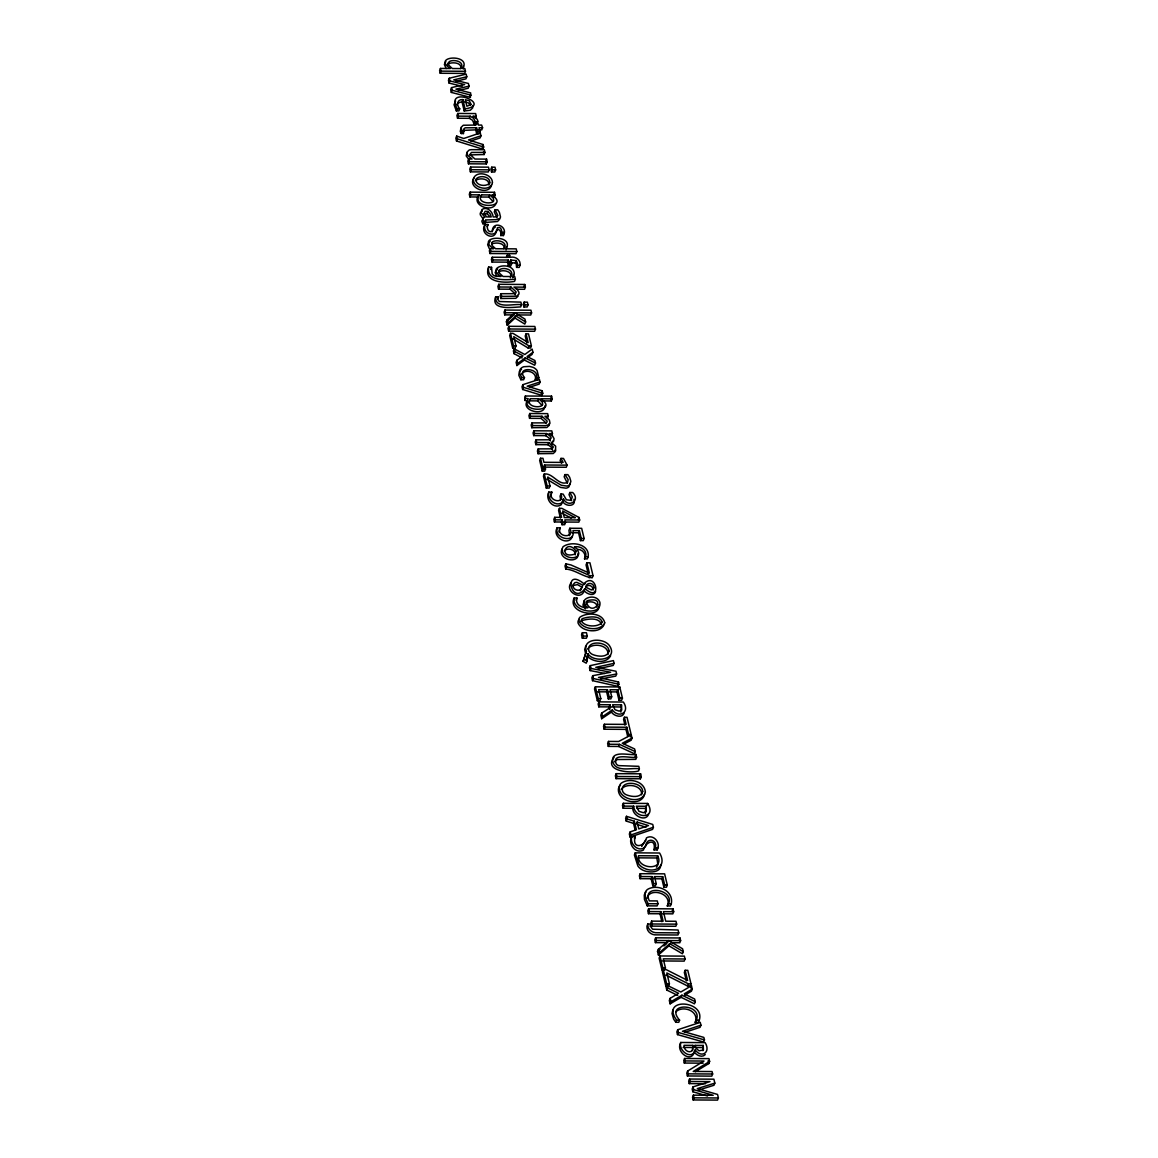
<?xml version="1.0" encoding="UTF-8"?>
<svg xmlns="http://www.w3.org/2000/svg" width="1158" height="1158" viewBox="0 0 1158 1158"><rect width="100%" height="100%" fill="white"/><g stroke="black" fill="none" stroke-linecap="round" stroke-linejoin="round"><path stroke-width="1.5" d="M575.236 554.899C575.83 549.326 567.681 547.343 564.25 550.861M574.194 597.977C571.155 611.887 602.059 616.751 599.887 602.334C595.994 591.376 574.99 599.743 587.946 607.704C582.373 608.341 574.73 604.737 576.945 597.991L574.194 597.977C566.754 612.915 601.248 619.921 599.033 604.462M585.398 605.692L586.339 602.855C589.958 600.597 597.817 602.001 596.992 607.357M671.307 903.833C673.869 891.124 658.612 883.959 648.408 888.895A10.234 7.614 21.7 0 0 645.107 893.107L645.296 897.349L648.104 903.718L647.25 905.845L657.107 905.903L657.961 903.776L657.281 900.938L649.349 900.895C640.91 883.192 678.385 889.966 667.269 905.947L670.468 905.961L671.307 903.833L668.108 903.819M448.378 62.648L448.797 65.253L452.329 68.525L460.566 68.568C465.719 61.823 453.864 58.826 449.29 61.577L447.524 64.776L448.45 63.704C452.503 61.996 461.926 62.373 460.898 68.684M588.192 556.752C589.987 543.913 571.068 540.627 562.976 546.808C558.749 554.624 571.748 560.935 577.495 556.043A7.035 5.24 21.7 0 0 578.739 553.003L577.176 549.08L574.397 546.894C581.403 545.418 589.161 551.744 584.515 558.865L587.338 558.88L588.192 556.752L585.355 556.737M631.805 836.641C629.17 844.327 639.592 853.359 645.585 846.498C646.7 835.396 660.263 840.708 654.009 849.885L657.165 849.9C661.319 843.314 653.546 833.586 646.482 837.885C644.427 847.54 631.573 849.132 635.221 836.669L631.805 836.641C627.564 843.762 635.597 854.488 643.443 850.044C645.368 841.765 656.398 837.466 654.009 849.885M657.165 849.9L657.266 847.395M497.014 217.646L494.263 211.914L495.103 209.786L497.795 209.801L499.416 212.421L500.517 217.024L499.865 218.515L495.942 219.658L485.839 219.948L484.739 223.653L483.002 223.827L481.989 221.815A2.765 2.055 21.7 0 1 483.002 219.774M660.798 864.519C660.928 873.277 649.001 872.929 643.255 870.353A10.668 7.947 21.7 0 1 637.855 865.981L634.381 854.98L635.235 852.853L659.597 853.012C667.269 865.764 655.471 873.841 644.094 868.225A10.668 7.947 21.7 0 1 638.709 863.854L635.235 852.853M570.025 483.422L569.056 486.606A6.297 4.69 21.7 0 1 566.001 488.184L560.486 487.402L547.068 479.369L547.908 477.241L561.326 485.274L566.855 486.056A6.297 4.69 21.7 0 0 569.91 484.478L570.865 481.294L569.649 477.299L567.854 474.635L564.988 474.621L564.149 476.749L567.377 483.262M587.063 661.044L587.975 653.865C594.315 663.476 618.546 659.626 609.629 645.918C604.187 637.32 581.736 637.884 586.397 651.288L583.039 661.348L586.223 663.172L587.063 661.044L583.878 659.22L586.397 651.288M535.257 379.665C543.247 367.723 514.847 365.74 524.487 377.624L523.648 379.752L520.854 379.737L521.693 377.609L519.667 373.122L520.231 369.214A9.525 7.093 21.7 0 1 523.836 366.724L529.539 366.391L533.172 367.376A7.889 5.877 21.7 0 1 537.109 370.589L538.817 377.551L537.963 379.679L535.257 379.665C537.573 372.051 525.24 368.345 521.621 374.106M488.662 266.991C486.215 282.103 506.422 279.744 515.397 279.237L514.745 276.559L512.704 276.545L513.559 275.618A6.76 5.037 21.7 0 0 514.123 272.304C511.546 260.434 484.898 266.948 501.038 276.473L495.61 276.154A4.473 3.329 21.7 0 1 492.164 273.867L491.557 267.324L488.662 266.991C482.582 282.726 505.047 283.305 514.543 281.38L515.397 279.237M500.705 235.537C501.646 232.961 499.851 227.88 496.536 229.863C495.552 242.514 478.746 233.974 485.028 224.522L488.01 224.536C486.013 227.402 488.358 233.438 492.208 231.253C492.874 219.673 508.695 226.476 503.397 235.552L500.705 235.537C502.789 232.99 501.747 225.593 497.375 227.735C496.898 238.693 481.815 234.09 485.028 224.522M516.598 267.382L516.121 263.387L509.94 262.171L510.794 260.043L516.236 260.564L517.568 263.633L516.598 267.382L519.175 267.397C522.663 261.375 516.077 255.744 510.142 257.365L509.636 255.267L507.204 255.252L506.364 257.38M650.854 924.055L650.912 926.936L652.576 929.208L678.081 930.019L678.776 932.87L677.922 934.998L656.629 934.868C651.607 935.36 646.454 931.539 646.946 926.168L647.8 924.041L650.854 924.055L650.014 926.183M491.585 184.744C489.66 196.18 466.631 188.175 473.998 177.956M646.917 898.29C649.754 886.854 672.812 893.556 667.269 905.947M672.841 1009.964L672.045 1013.568L673.652 1019.156L675.794 1022.282L678.747 1022.297L679.601 1020.169L676.634 1020.155C659.336 996.575 708.71 1000.266 698.448 1022.398L695.191 1022.369C699.635 1010.891 682.627 1004.84 675.679 1012.005M695.191 1022.369C706.684 1003.378 663.172 1001.395 679.601 1020.169M644.528 794.214C641.923 806.837 618.502 802.306 618.372 789.93A10.494 7.817 21.7 0 1 620.529 785.196M558.909 531.927L560.009 527.845L557.114 527.831L556.26 529.959C553.987 539.049 569.649 545.954 572.414 536.183M560.009 527.845C556.26 537.544 575.555 538.832 569.808 528.251L581.663 528.323L584.11 538.499L583.256 540.627L580.433 540.612L578.551 532.781L579.391 530.654L572.978 530.61C576.033 543.681 554.045 539.165 557.114 527.831M584.515 558.865C586.382 554.19 582.764 549.558 577.972 549.37M495.682 296.781C494.611 309.953 514.832 303.121 521.534 304.815L520.883 302.122L499.315 301.529L497.983 299.647L498.258 296.795L495.682 296.781C490.109 311.111 514.123 306.986 520.68 306.942L521.534 304.815M496.058 203.287C492.584 213.637 469.859 204.908 479.311 194.877L470.785 194.819L469.931 196.947L478.457 197.005M648.552 814.19C645.889 822.368 632.413 815.739 632.847 808.313L633.701 806.185L624.017 806.127L623.163 808.255L632.847 808.313M463.301 68.771L463.345 66.382M569.577 535.647L568.954 530.378L569.808 528.251M641.633 794.837C642.704 785.037 626.044 782.562 621.281 789.351M550.571 496.811L551.845 492.107L548.82 492.092C544.709 499.489 553.611 509.65 561.21 504.801L563.483 499.04C568.317 508.246 580.911 500.705 572.703 492.512L569.866 492.497L569.027 494.625L571.603 500.661M551.845 492.107C546.996 501.081 565.466 505.004 560.921 494.032L563.106 494.046L566.363 499.778L571.024 500.357L572.298 496.927L569.866 492.497M607.964 654.545C609.036 644.745 592.36 642.27 587.598 649.045M504.164 248.898C505.192 242.587 495.769 242.225 491.701 243.933M563.483 499.04L562.064 502.673C555.304 506.929 547.155 499.373 548.82 492.092M586.397 659.51L587.975 653.865M624.205 712.807C622.743 718.655 613.812 716.093 611.482 712.083L612.321 709.955C618.806 718.684 630.459 712.546 623.366 702.038L598.99 701.878L598.15 704.006L598.816 706.843L609.137 706.901L609.976 704.773L599.67 704.715L598.816 706.843M645.31 813.77L645.802 806.258L636.321 806.2L638.955 811.295L643.283 812.699L646.15 811.642L645.802 806.258M603.897 625.002C599.598 633.846 582.011 632.007 578.146 623.25A7.02 5.225 21.7 0 1 579.188 619.269M620.905 712.141L621.455 704.846L612.568 704.788L615.028 709.753L619.197 711.128L621.759 710.013L621.455 704.846M694.351 1052.014C691.442 1062.914 677.387 1053.215 679.905 1044.603L680.745 1042.475L705.121 1042.634C711.186 1052.318 701.372 1058.73 695.205 1049.886L694.351 1052.014C696.392 1055.372 702.211 1058.036 705.251 1054.591M695.205 1049.886C692.296 1060.786 678.226 1051.088 680.745 1042.475M492.208 231.788L493.25 228.734L495.334 227.011M456.759 104.785L457.584 103.25L461.984 101.701L462.838 99.574C456.99 99.009 456.324 105.523 459.769 108.794L458.915 110.922L456.353 110.907L454.052 104.741L455.601 100.992M595.661 591.231C594.329 596.992 586.701 593.982 584.211 590.739L585.051 588.611C602.001 603.911 596.703 570.633 583.878 583.704C562.556 566.291 571.299 606.72 585.051 588.611M440.445 68.438L439.606 70.566L440.243 73.258L464.633 73.417L465.473 71.289L464.836 68.597L462.795 68.583C471.856 53.529 430.993 55.642 450.303 68.51L440.445 68.438L441.097 71.13L440.243 73.258M456.136 81.234L465.936 78.874L466.79 76.746L466.153 74.126L449.29 78.237L448.45 80.365L449.087 83.072L462.158 86.285M449.087 83.072L449.941 80.944L449.29 78.237M449.941 80.944L464.633 84.563L451.533 87.603L450.694 89.731L451.331 92.408L470.38 97.33L470.669 92.915L455.934 89.123L469.048 86.141L468.397 83.463L453.719 79.888L466.79 76.746M451.331 92.408L452.185 90.281L451.533 87.603M456.353 110.907L457.193 108.78C443.919 84.389 493.699 104.466 465.067 108.881L464.213 111.009L470.307 110.242L472.739 107.853L472.739 105.494M457.743 113.455L456.903 115.583L457.54 118.261L469.337 118.333L472.536 120.273L474.027 123.834L477.053 123.848L477.776 120.866A5.978 4.444 21.7 0 0 474.766 117.117L472.913 116.234L476.271 116.249L475.634 113.571L457.743 113.455L458.394 116.133L457.54 118.261M469.048 86.141L468.194 88.269L458.365 90.498M456.672 136.065L455.832 138.193L456.498 140.972L482.814 149.179L483.668 147.052L483.06 144.533L468.512 139.93L480.961 135.79L480.266 132.909L463.75 138.497L456.672 136.065L457.352 138.844L456.498 140.972M482.582 127.756L479.036 127.742L479.962 131.592L479.108 133.72L476.676 133.706L477.516 131.578L476.589 127.727L465.183 127.814L463.736 129.045L463.446 133.561L461.217 133.546L462.056 131.419L461.043 127.452L463.272 125.252L475.952 125.05L475.504 123.197L477.95 123.211L478.384 125.064L481.627 125.078L482.582 127.756L481.742 129.884L478.182 129.87M469.337 118.333L470.177 116.205L473.376 118.145L474.852 120.49L474.027 123.834M475.431 118.377L476.271 116.249M474.664 125.325L475.504 123.197M476.676 133.706L475.75 129.855L476.589 127.727M468.686 159.008L467.832 161.136L468.469 163.814L486.36 163.929L487.2 161.802L486.563 159.124L474.968 159.051L469.96 154.405L471.465 152.451L484.956 152.407L484.305 149.729L471.465 149.657L469.294 149.932L466.978 152.103L467.615 155.302L472.044 159.037L468.686 159.008L469.323 161.686L468.469 163.814M480.961 135.79L480.121 137.918L470.77 141.03M470.611 167.056L469.757 169.184L470.409 171.862L488.285 171.963L489.139 169.835L488.488 167.157L470.611 167.056L471.248 169.734L470.409 171.862M483.06 144.533L482.22 146.661L482.814 149.179M469.569 154.926L484.102 154.535L484.956 152.407M494.321 197.092L495.161 194.964L494.524 192.286L470.134 192.141L469.294 194.269L469.931 196.947M486.563 159.124L485.709 161.252L486.36 163.929M491.73 167.186L490.891 169.314L491.528 171.992L494.77 172.006L495.624 169.879L494.987 167.201L491.73 167.186L492.382 169.864L491.528 171.992M481.554 194.877C476.358 201.622 488.256 204.648 492.83 201.883L493.742 200.826L493.322 198.206L489.776 194.935L481.554 194.877L480.7 197.019L488.937 197.063L492.932 201.449M488.937 197.063L489.776 194.935M493.684 194.414L494.524 192.286M483.002 223.827L483.841 221.699L482.828 219.687A2.765 2.055 21.7 0 1 483.856 217.646L484.941 217.313L481.149 212.667L481.815 209.627C486.852 205.878 492.83 211.755 493.149 216.966L496.623 216.821L497.868 215.518L495.103 209.786M489.472 216.199L486.925 213.593L487.779 211.465L485.159 211.292L483.986 213.434L486.606 216.922L491.238 216.951L490.326 214.071L487.779 211.465M485.434 220.382L484.58 222.51L497.506 221.511L499.677 219.151M487.156 226.664L488.01 224.536M490.21 248.709L489.356 250.837L490.008 253.53L516.005 253.689L516.859 251.561L516.207 248.869L506.046 248.796C515.107 233.742 474.259 235.856 493.569 248.724L490.21 248.709L490.862 251.387L490.008 253.53M507.204 255.252L507.711 257.351L492.266 257.25L491.412 259.378L492.063 262.07L507.508 262.157L508.348 260.029L492.903 259.942L492.063 262.07M490.702 269.452L491.557 267.324M508.796 257.394L509.636 255.267M516.352 289.239L524.56 289.283L525.399 287.155L524.762 284.477L498.765 284.318L497.911 286.446L498.548 289.124L510.128 289.196L515.151 293.857A2.287 1.708 21.7 0 1 515.165 294.812M498.548 289.124L499.402 286.996L498.765 284.318M510.794 260.043L511.677 263.734L510.823 265.862L508.391 265.848L509.231 263.72L508.348 260.029M497.404 298.923L498.258 296.795M499.402 286.996L510.982 287.068L515.99 291.729A2.287 1.708 21.7 0 1 514.485 293.669L501.009 293.712L500.169 295.84L500.806 298.518L515.817 298.315L518.118 296.144M500.806 298.518L501.66 296.39L501.009 293.712M515.382 262.692L516.236 260.564M510.128 289.196L510.982 287.068M517.293 314.933L530.726 315.019L531.58 312.892L530.943 310.214L504.931 310.054L504.092 312.182L504.729 314.86L513.906 314.918L514.789 312.79L524.965 319.087L525.645 321.967L524.806 324.095L515.02 318.074L507.218 325.224L506.393 321.794L507.247 319.666L514.745 312.79M504.729 314.86L505.583 312.732L504.931 310.054M507.218 325.224L508.072 323.096L515.875 315.946L525.645 321.967M523.908 286.605L524.762 284.477M508.84 326.31L507.986 328.438L508.637 331.116L534.634 331.275L535.488 329.147L534.837 326.469L508.84 326.31L509.477 328.988L508.637 331.116M515.02 318.074L515.875 315.946M526.079 333.866L528.164 342.565L512.965 333.359L510.533 333.345L509.679 335.473L512.704 348.08L515.151 348.095L515.99 345.967L513.761 336.66L528.96 345.866L531.392 345.895L528.511 333.88L526.079 333.866L525.225 335.994L526.904 342.956M524.125 302.137L523.286 304.264L523.937 306.957L527.179 306.971L528.019 304.844L527.382 302.166L524.125 302.137L524.777 304.829L523.937 306.957M512.704 348.08L513.559 345.952L510.533 333.345M527.397 357.808L532.087 354.406L532.926 352.278L532.159 349.094L524.82 354.493L514.239 348.819L513.399 350.946L514.036 353.639L522.157 357.981M514.036 353.639L514.89 351.511L514.239 348.819M514.89 351.511L522.996 355.839L516.989 360.239L516.135 362.367L516.902 365.552L524.371 360.051L525.225 357.923L535.517 363.091L534.678 365.219L524.371 360.051M516.902 365.552L517.742 363.424L525.225 357.923M512.907 338.787L528.106 348.008L528.96 345.866M531.392 345.895L530.552 348.022L528.106 348.008M522.851 384.673L521.997 386.801L522.649 389.479L541.93 395.414L542.769 393.286L542.176 390.782L527.165 386.179L540.048 381.966L539.411 379.288L522.851 384.673L523.488 387.351L522.649 389.479M543.174 400.929L551.367 400.972L552.207 398.844L551.57 396.166L525.37 396.007L525.095 400.494L527.397 400.827C520.174 410.656 545.042 416.981 544.825 405.865M525.095 400.494L525.37 396.007M528.439 402.854L530.48 398.714L538.716 398.757L542.262 402.043L542.668 404.649L541.756 405.72C537.182 408.484 525.298 405.459 530.48 398.714M540.048 381.966L539.208 384.094L529.539 387.25M547.444 418.443L548.299 416.301L547.662 413.638L529.771 413.522L528.931 415.65L529.568 418.327L541.148 418.4L546.156 423.046M529.568 418.327L530.407 416.2L529.771 413.522M529.626 400.842L537.862 400.9L538.716 398.757M542.176 390.782L541.322 392.909L541.93 395.414M530.407 416.2L541.987 416.272L547.01 420.919A2.287 1.708 21.7 0 1 545.49 422.873L532.029 422.902L531.175 425.029L531.826 427.707L546.837 427.519L549.138 425.348L549.095 423.625M531.826 427.707L532.666 425.579L532.029 422.902M551.599 435.697L552.438 433.57L551.801 430.892L533.91 430.79L533.071 432.918L533.708 435.596L545.693 435.669L548.935 437.927L550.354 440.909M533.708 435.596L534.562 433.468L533.91 430.79M541.148 418.4L541.987 416.272M551.57 396.166L550.716 398.294L551.367 400.972M534.562 433.468L546.547 433.541L549.775 435.784L551.179 437.898L549.905 439.794L536.082 439.837L535.242 441.965L535.893 444.658L547.879 444.73L551.092 446.974L552.511 449.984M535.893 444.658L536.733 442.53L536.082 439.837M536.733 442.53L548.718 442.602L553.336 446.974L552.062 448.841L538.253 448.884L537.413 451.012L538.065 453.704L553.235 453.531L555.435 451.446L555.362 449.709M538.065 453.704L538.904 451.577L538.253 448.884M545.693 435.669L546.547 433.541M567.102 465.14L563.468 458.409L560.964 458.394L563.15 462.418L543.913 462.303L542.957 458.279L540.511 458.264L539.671 460.392L542.248 471.132L544.68 471.147L545.519 469.019L544.564 464.995L567.102 465.14L566.262 467.267L543.71 467.123L544.564 464.995M547.879 444.73L548.718 442.602M542.248 471.132L543.088 469.004L540.511 458.264M564.988 474.621L568.129 479.557L567.637 482.321C558.721 486.447 553.177 472.797 544.289 473.984L543.435 476.112L546.315 488.083L549.167 488.097L550.007 485.969L547.908 477.241M546.315 488.083L547.155 485.955L544.289 473.984M560.964 458.394L560.125 460.522L561.572 463.214M560.921 494.032L560.067 496.16L560.631 499.807M564.004 522.026L578.812 522.128L579.666 520L579.058 517.481L561.876 508.348L559.415 508.333L561.587 517.38L554.696 517.337L553.842 519.464L554.45 521.969L561.341 522.012L562.195 519.884L555.29 519.841L554.45 521.969M559.415 508.333L558.576 510.461L560.385 517.988M579.666 520L564.843 519.899L565.495 522.591L564.641 524.719L561.992 524.704L562.846 522.576L562.195 519.884M578.218 519.609L579.058 517.481M586.889 562.774L589.379 573.138L571.039 564.974L565.842 563.816L565.003 565.944L565.741 569.027C575.222 569.837 583.053 576.858 592.187 577.828L593.041 575.7L589.943 562.802L586.889 562.774L586.049 564.901L588.119 573.528M565.741 569.027L566.595 566.899L565.842 563.816M580.433 540.612L581.273 538.484L579.391 530.654M576.105 600.119L576.945 597.991M589.147 577.813L589.987 575.685L593.041 575.7M582.387 632.717L581.533 634.845L582.344 638.203L586.411 638.217L587.265 636.089L586.455 632.746L582.387 632.717L583.198 636.075L582.344 638.203M583.039 661.348L583.878 659.22M598.281 668.731L613.219 665.459L614.073 663.331L613.407 660.596L590.291 665.618L589.436 667.746L590.117 670.569L604.881 673.435M590.117 670.569L590.956 668.441L590.291 665.618M590.956 668.441L610.642 672.262L592.708 675.693L591.854 677.821L592.534 680.658L618.256 686.448L618.546 682.004L598.498 677.459L616.621 673.985L615.969 671.235L595.805 667.326L614.073 663.331M592.534 680.658L593.388 678.53L592.708 675.693M595.371 686.81L594.517 688.938L597.354 700.749L599.945 700.764L600.799 698.636L598.643 689.676L607.472 689.734L609.151 696.754L608.312 698.882L610.859 698.896L611.699 696.769L610.02 689.748L617.836 689.792L619.848 698.173L619.009 700.301L621.585 700.315L622.439 698.187L619.747 686.955L595.371 686.81L598.208 698.621L597.354 700.749M608.312 698.882L606.618 691.862L607.472 689.734M616.621 673.985L615.781 676.113L600.944 678.95M609.976 704.773L610.613 707.437L601.682 713.096L600.828 715.224L601.668 718.727L611.482 712.083M601.668 718.727L602.522 716.599L612.321 709.955M618.546 682.004L618.256 686.448M625.986 729.366L627.694 736.502L628.548 734.375L631.124 734.389L627.014 717.28L624.437 717.265L626.145 724.387L604.36 724.257L603.521 726.384L604.201 729.236L625.986 729.366L626.825 727.238L605.041 727.108L604.201 729.236M619.009 700.301L616.997 691.919L617.836 689.792M618.893 689.082L619.747 686.955M608.486 741.41L607.632 743.537L608.312 746.389L618.56 746.461L634.41 753.728L635.264 751.6L634.627 748.951L622.28 743.262L632.022 738.109L631.24 734.852L618.661 741.482L608.486 741.41L609.166 744.261L608.312 746.389M624.437 717.265L623.583 719.393L624.958 725.096M618.56 746.461L619.4 744.333L635.264 751.6M630.386 736.98L631.24 734.852M616.215 773.66L615.376 775.788L616.056 778.639L640.432 778.798L641.271 776.671L640.591 773.819L616.215 773.66L616.91 776.511L616.056 778.639M632.022 738.109L631.168 740.237L624.205 743.914M635.076 756.521L635.93 754.394C630.386 755.87 610.802 749.515 612.712 761.588C615.766 772.893 631.617 767.363 639.39 768.811L638.796 766.321L618.763 765.626A3.85 2.866 21.7 0 1 616.23 763.831C611.294 752.309 632.036 758.722 636.611 757.245L635.93 754.394M636.611 757.245L635.771 759.373L617.286 759.532L614.406 761.805M633.701 806.185C634.41 818.981 657.252 819.242 647.698 803.449L623.337 803.305L622.483 805.432L623.163 808.255M639.39 768.811L638.55 770.939C631.805 773.515 603.029 771.431 614.029 757.39M640.591 773.819L639.737 775.947L640.432 778.798M626.464 816.318L627.1 818.967L634.381 821.225L636.422 829.736L630.198 831.878L629.344 834.006L630.082 837.089L652.576 829.403L653.416 827.261L652.75 824.438L626.464 816.318L625.61 818.445L626.246 821.094L633.527 823.352L635.163 830.17M626.246 821.094L627.1 818.967M633.527 823.352L634.381 821.225M630.082 837.089L630.936 834.961L630.198 831.878M636.292 824.192L637.146 822.064L648.48 825.567L638.796 828.925L637.146 822.064M646.859 805.577L647.698 803.449M634.381 838.797L635.221 836.669M653.691 878.763L654.531 876.635L662.709 876.678L661.855 878.806L663.867 887.187L666.458 887.216L667.298 885.088L664.605 873.841L640.229 873.697L639.39 875.824L640.07 878.676L651.129 878.748L651.983 876.62L640.924 876.548L640.07 878.676M656.47 867.183L657.918 864.693L656.847 857.977L657.701 855.849L638.507 855.733C636.567 869.557 665.025 871.163 657.701 855.849M654.531 876.635L656.224 883.67L655.37 885.798L652.822 885.783L653.677 883.655L651.983 876.62M662.564 913.778L672.841 913.85L673.695 911.722L673.015 908.871L648.639 908.712L647.785 910.839L648.48 913.691L659.988 913.763L660.827 911.635L649.32 911.563L648.48 913.691M663.867 887.187L664.721 885.059L662.709 876.678M660.827 911.635L663.129 921.203L651.621 921.131L650.767 923.259L651.462 926.11L675.823 926.27L676.677 924.142L675.982 921.29L665.72 921.218L663.418 911.65L673.695 911.722M651.462 926.11L652.301 923.983L651.621 921.131M671.22 942.713L679.789 942.771L680.629 940.643L679.992 937.966L655.616 937.806L654.777 939.949L655.414 942.612L667.775 942.699M655.414 942.612L656.268 940.484L655.616 937.806M672.161 910.999L673.015 908.871M657.527 951.413L658.381 949.285L668.615 940.571L682.583 948.778L683.278 951.644L682.424 953.772L668.919 945.825L658.395 955.017L657.527 951.413L660.089 949.227M658.395 955.017L659.235 952.889L669.758 943.698L683.278 951.644M659.988 955.972L659.134 958.1L661.985 969.999L664.576 970.013L665.43 967.885L663.259 958.838L685.044 958.983L684.349 956.132L659.988 955.972L662.839 967.871L661.985 969.999M668.919 945.825L669.758 943.698M685.174 970.303L687.606 980.435L665.995 969.521L663.23 969.507L662.376 971.634L665.792 985.849L668.557 985.878L669.411 983.75L666.82 972.952L688.431 983.866L691.008 983.88L687.765 970.317L685.174 970.303L684.335 972.43L686.361 980.884M679.153 940.093L679.992 937.966M665.792 985.849L666.646 983.721L663.23 969.507M684.725 995.2L691.413 991.219L692.267 989.091L691.456 985.733L680.846 992.001L667.008 985.255L666.168 987.383L666.805 990.076L677.748 995.431M666.805 990.076L667.659 987.948L667.008 985.255M685.044 958.983L684.19 961.111L662.405 960.966M667.659 987.948L678.588 993.303L670.149 998.341L669.31 1000.469L670.12 1003.841L681.136 997.327L681.975 995.2L695.292 1001.699L694.453 1003.827L681.136 997.327M670.12 1003.841L670.96 1001.713L670.149 998.341M665.966 975.079L687.577 985.994L688.431 983.866M675.794 1022.282L676.634 1020.155M691.008 983.88L690.168 986.008L687.577 985.994M690.617 987.861L691.456 985.733M677.691 1029.78L676.851 1031.908L677.502 1034.601L703.615 1042.041L704.469 1039.913L703.861 1037.409L682.467 1031.286L700.923 1025.192L700.243 1022.34L677.691 1029.78L678.342 1032.473L677.502 1034.601M695.365 1071.743L708.783 1063.565L709.637 1061.437L708.957 1058.629L684.581 1058.484L683.741 1060.612L684.335 1063.058L703.152 1063.174M684.335 1063.058L685.174 1060.931L684.581 1058.484M692.412 1050.509L692.904 1045.37L684.016 1045.327C683.596 1049.799 689.242 1054.243 692.614 1050.176L692.904 1045.37M700.923 1025.192L700.083 1027.32L684.971 1032.299M694.25 1047.512L695.09 1045.385L703.21 1045.442L703.413 1049.988L698.998 1050.798L696.088 1048.323L695.09 1045.385M685.174 1060.931L703.992 1061.046L687.606 1071.063L686.766 1073.191L687.432 1075.97L711.794 1076.129L712.648 1074.002L712.054 1071.555L693.237 1071.44L709.637 1061.437M687.432 1075.97L688.272 1073.842L687.606 1071.063M698.071 1090.228L713.994 1085.263L714.833 1083.135L713.893 1079.184L689.517 1079.039L688.677 1081.167L689.256 1083.613L705.526 1083.714M702.892 1050.682L703.21 1045.442M689.256 1083.613L690.11 1081.485L689.517 1079.039M690.11 1081.485L709.984 1081.601L693.034 1086.87L692.18 1088.998L692.846 1091.748L707.495 1095.989M692.846 1091.748L693.685 1089.62L693.034 1086.87M693.685 1089.62L713.212 1095.28L693.396 1095.164L692.542 1097.292L693.179 1099.955L717.555 1100.1L718.394 1097.972L717.555 1094.44L697.319 1088.592L714.833 1083.135M693.179 1099.955L694.033 1097.827L693.396 1095.164M610.628 655.746C606.358 664.142 592.708 662.304 587.12 655.993M585.673 646.251L584.674 649.522L585.557 653.416M584.211 590.739C580.723 601.581 564.105 590.377 571.241 582.792M506.046 250.012L506.596 246.596M510.389 277.761C513.356 271.493 503.194 269.336 499.069 271.667L498.229 272.723M641.691 846.512L645.628 840.028M460.942 128.234L460.276 131.404L461.217 133.546M581.996 587.048C580.65 592.795 572.066 590.001 573.022 584.718L574.961 582.604L576.785 582.344L582.908 585.152L580.245 590.812M466.92 152.899L466.182 155.954L469.279 160.021M562.137 548.935C557.91 556.752 570.908 563.063 576.641 558.17A7.035 5.24 21.7 0 0 577.885 555.131L577.726 553.871M585.861 587.352C587.743 583.386 593.721 586.122 593.084 590.088M584.168 600.901L582.937 605.185L585.514 608.775M479.311 194.877C470.249 209.931 511.083 207.847 491.803 194.949L495.161 194.964M445.859 61.519L444.354 64.428L446.148 68.568M475.489 180.532C479.528 177.55 489.53 178.289 488.951 185.019M551.903 444.093L553.191 440.735M506.393 321.794L513.906 314.918M663.925 945.956L666.487 943.784M583.994 584.544L585.108 583.632M532.926 352.278L527.078 356.534L534.895 360.471L535.517 363.091M482.321 210.857L480.252 213.115L480.295 214.795L482.64 218.24M483.537 213.912L486.925 213.593M572.834 585.572L577.524 584.631L582.054 587.28M497.694 268.844L495.117 272.448L496.898 276.617M692.267 989.091L684.233 993.868L694.641 999.007L695.292 1001.699M670.96 1001.713L681.975 995.2M490.239 241.081L487.619 244.656L489.4 248.796M463.359 130.405L475.75 129.855M630.936 834.961L653.416 827.261M483.841 221.699L485.593 221.525M441.097 71.13L465.473 71.289M457.193 108.78L459.769 108.794M458.394 116.133L470.177 116.205M474.867 121.706L477.892 121.72M462.056 131.419L464.3 131.433M477.516 131.578L479.962 131.592M469.323 161.686L487.2 161.802M471.248 169.734L489.139 169.835M492.382 169.864L495.624 169.879M501.544 233.409L504.251 233.424M490.862 251.387L516.859 251.561M509.231 263.72L511.677 263.734M517.452 265.254L520.014 265.269M525.399 287.155L513.92 287.083L517.308 289.457L518.929 292.308L518.972 294.016L516.671 296.187L501.66 296.39M524.777 304.829L528.019 304.844M505.583 312.732L531.58 312.892M509.477 328.988L535.488 329.147M513.559 345.952L515.99 345.967M536.096 377.537L538.817 377.551M521.693 377.609L524.487 377.624M552.207 398.844L540.728 398.772C560.009 411.683 519.175 413.768 528.236 398.699L525.935 398.366M548.299 416.301L544.94 416.287L549.355 420.021L549.978 423.22L549.196 424.552L545.505 425.666L532.666 425.579M552.438 433.57L549.08 433.555L552.438 435.799L554.045 438.607L553.698 441.082L551.251 442.617L555.637 446.134L555.551 450.607L551.917 451.649L538.904 451.577M543.088 469.004L545.519 469.019M547.155 485.955L550.007 485.969M562.846 522.576L565.495 522.591M572.124 532.738L578.551 532.781M581.273 538.484L584.11 538.499M583.198 636.075L587.265 636.089M597.789 691.804L606.618 691.862M609.166 691.876L616.997 691.919M609.151 696.754L611.699 696.769M619.848 698.173L622.439 698.187M598.208 698.621L600.799 698.636M611.714 706.916L620.601 706.973M609.166 744.261L619.4 744.333M616.91 776.511L641.271 776.671M637.045 808.342L644.948 808.385M654.849 847.757L658.019 847.772M639.404 857.861L656.847 857.977M655.327 878.777L661.855 878.806M653.677 883.655L656.224 883.67M664.721 885.059L667.298 885.088M648.104 903.718L657.961 903.776M652.301 923.983L676.677 924.142M678.776 932.87L657.483 932.74C652.446 933.232 647.293 929.411 647.8 924.041M656.268 940.484L680.629 940.643M662.839 967.871L665.43 967.885M666.646 983.721L669.411 983.75M696.045 1020.241L699.287 1020.27M683.162 1047.454L692.05 1047.498M695.871 1047.527L702.356 1047.57M688.272 1073.842L712.648 1074.002M694.033 1097.827L718.394 1097.972M464.445 101.846L468.44 102.903L470.264 105.306M566.595 566.899L576.308 569.577L589.987 575.685M593.388 678.53L619.11 684.32M452.185 90.281L471.219 95.202M678.342 1032.473L704.469 1039.913M523.488 387.351L542.769 393.286M637.913 824.699L646.005 827.203M457.352 138.844L483.668 147.052M561.847 513.095L571.169 518.089M537.862 400.9L541.857 405.286M562.643 501.168C564.786 506.842 576.713 507.132 573.934 499.272M520.854 379.737L518.813 375.25L519.392 371.342A9.525 7.093 21.7 0 1 521.534 369.46M647.25 905.845L644.456 899.476L644.268 895.235A10.234 7.614 21.7 0 1 645.99 892.138M462.925 132.273L463.446 133.561M708.117 1060.757L708.783 1063.565M626.825 727.238L628.548 734.375M469.83 95.043L470.38 97.33M483.465 151.857L484.102 154.535M507.508 262.157L508.391 265.848M659.988 913.763L661.898 921.739M651.129 878.748L652.822 885.783M609.137 706.901L609.774 709.564M462.838 99.574L465.067 108.881M461.984 101.701L464.213 111.009M561.341 522.012L561.992 524.704M492.266 257.25L492.903 259.942M507.247 319.666L508.072 323.096M516.989 360.239L517.742 363.424M554.696 517.337L555.29 519.841M598.99 701.878L599.67 704.715M601.682 713.096L602.522 716.599M604.36 724.257L605.041 727.108M623.337 803.305L624.017 806.127M640.229 873.697L640.924 876.548M648.639 908.712L649.32 911.563M658.381 949.285L659.235 952.889M470.134 192.141L470.785 194.819M503.079 231.947L503.397 235.552M601.393 624.466C599.308 616.852 587.106 618.893 581.446 620.789A3.952 2.938 21.7 0 0 580.809 621.484M537.905 377.653L537.963 379.679M513.284 274.432A6.76 5.037 21.7 0 1 512.704 277.746M576.091 551.15L575.193 553.987C557.461 559.907 566.204 537.254 576.091 551.15M499.069 270.596L499.518 273.23L503.064 276.487L510.49 276.53C515.6 270.465 504.352 266.557 499.923 269.539L499.069 270.596M586.266 601.943C591.868 618.98 608.442 595.27 587.193 600.727L586.266 601.943M491.629 242.862L492.049 245.467L495.595 248.738L503.831 248.796C508.97 242.036 497.115 239.055 492.555 241.805L491.629 242.862M492.44 182.617C490.688 192.083 473.246 188.58 473.318 179.36C475.185 170.009 492.454 173.439 492.44 182.617M645.368 792.086C642.762 804.709 619.356 800.178 619.226 787.802A10.494 7.817 21.7 0 1 621.383 783.069C629.359 777.539 644.572 781.172 645.368 792.086M642.69 791.464C640.967 798.325 630.893 796.82 625.913 794.62A6.876 5.11 21.7 0 1 622.599 791.29C619.313 779.971 642.589 781.375 642.69 791.464M609.007 651.172C607.284 658.019 597.21 656.528 592.23 654.328A6.876 5.124 21.7 0 1 588.915 650.999C585.63 639.665 608.92 641.069 609.007 651.172M604.751 622.874C600.437 631.718 582.85 629.88 579 621.122A7.02 5.225 21.7 0 1 580.028 617.142C587.12 612.119 602.725 612.814 604.751 622.874M602.247 622.338C598.02 627.448 585.253 627.202 581.446 621.166A3.952 2.938 21.7 0 1 582.3 618.661C587.946 616.765 600.162 614.724 602.247 622.338M593.924 587.96L591.376 589.958L585.716 587.12C586.44 581.649 594.503 582.561 593.924 587.96M489.805 182.892C486.577 187.234 475.258 185.917 475.967 179.114C479.238 174.872 490.485 176.088 489.805 182.892M471.118 104.524L466.862 106.218L465.299 99.718L469.294 100.775L471.118 104.524M575.121 517.64L564.279 517.568L562.701 510.968L575.121 517.64"/></g></svg>
